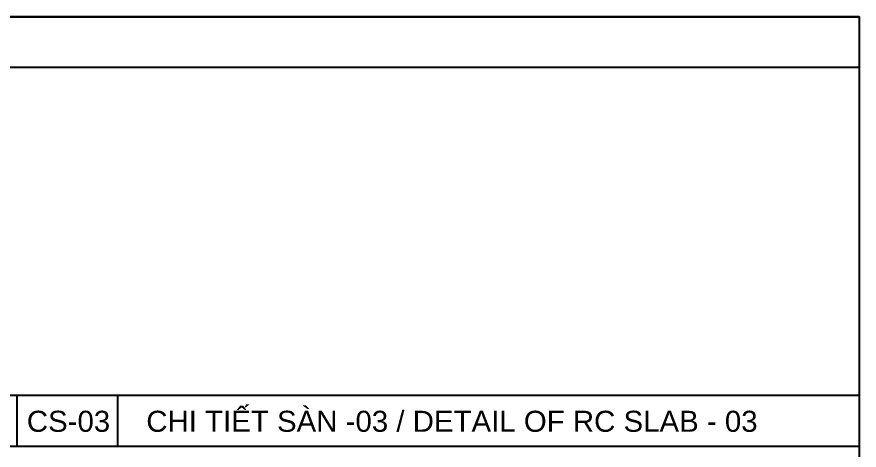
# Model space of a CAD drawing. Header units: millimetres. Extents: x -205508 to -110432, y 549193 to 571297.
# Drawn here: x -134986 to -129986, y 567981 to 570555 of the extents above; entities that cross this region are included whole.
import ezdxf

# ---------------------------------------------------------------- set-up
doc = ezdxf.new("R2010")
doc.units = ezdxf.units.MM
doc.header["$LTSCALE"] = 25
doc.header["$MEASUREMENT"] = 0
for name, color, linetype in [('AC', 200, 'Continuous'), ('textMAX', 4, 'Continuous'), ('TEXTMIN', 7, 'Continuous')]:
    doc.layers.add(name, color=color, linetype=linetype)
doc.styles.add('EL-Text', font='arial.ttf')

msp = doc.modelspace()

# ---------------------------------------------------------------- linework, layer by layer
at = {"layer": 'AC', "color": 4, "ltscale": 20}
msp.add_line((-129986.2, 570555.2), (-129986.2, 566055.2), dxfattribs=at)
at = {"layer": 'AC', "color": 0, "ltscale": 20}
for points in [[(-134986.2, 570555.2), (-144986.2, 570555.2), (-144986.2, 570255.2), (-129986.2, 570255.2)], [(-129986.2, 568305.2), (-144986.2, 568305.2), (-144986.2, 568005.2), (-129986.2, 568005.2)]]:
    msp.add_lwpolyline(points, dxfattribs=at)
at = {"layer": 'AC', "color": 4, "ltscale": 20}
msp.add_lwpolyline([(-129986.2, 570555.2), (-144986.2, 570555.2), (-144986.2, 558562.6), (-139986.2, 558562.6)], dxfattribs=at)
for points in [[(-144986.2, 570555.2), (-129986.2, 570555.2), (-129986.2, 558562.6), (-144986.2, 558562.6)], [(-134986.2, 568005.2), (-134386.2, 568005.2), (-134386.2, 568305.2), (-134986.2, 568305.2)]]:
    msp.add_lwpolyline(points, close=True, dxfattribs=at)

# ---------------------------------------------------------------- texts
at = {"layer": 'textMAX', "style": 'EL-Text'}
msp.add_text('CS-03', height=125, dxfattribs=at).set_placement((-134927, 568089.8))
at = {"layer": 'TEXTMIN', "style": 'EL-Text'}
msp.add_text('CHI TIẾT SÀN -03 / DETAIL OF RC SLAB - 03', height=125, dxfattribs=at).set_placement((-134217.8, 568089.8))

doc.saveas('drawing.dxf')
